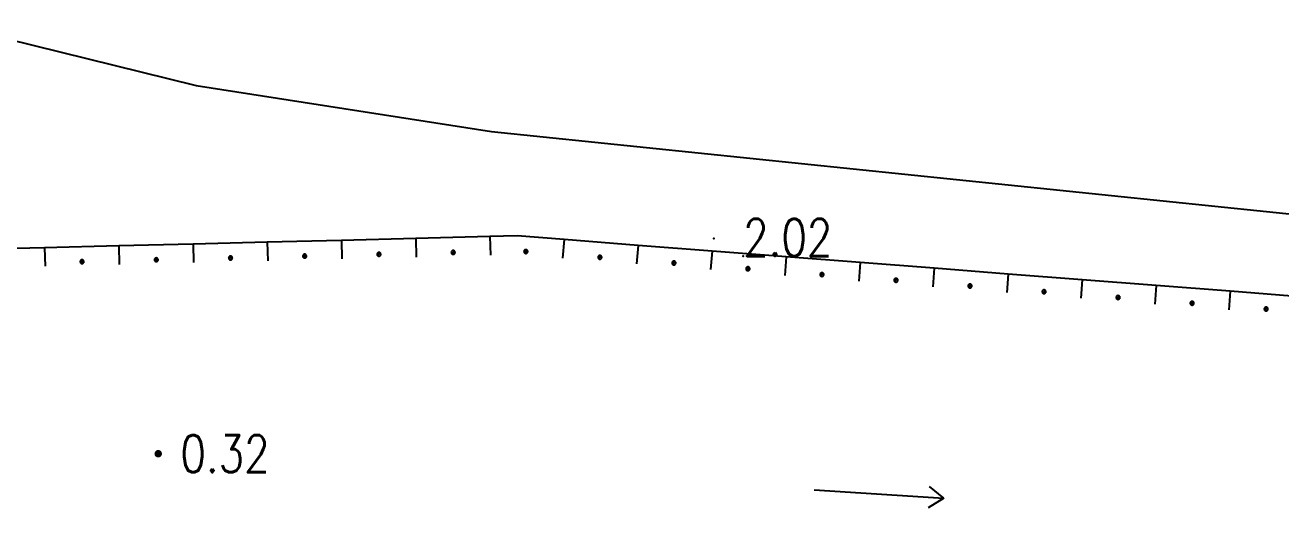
# Model space of a CAD drawing. Extents: x 500064 to 501389, y 2542464 to 2545400.
# Drawn here: x 500821.53 to 500855.36, y 2543631.96 to 2543644.99 of the extents above; entities that cross this region are included whole.
import ezdxf
from ezdxf.enums import TextEntityAlignment as Align

# ---------------------------------------------------------------- set-up
doc = ezdxf.new("R2010")
doc.units = 0
doc.header["$LTSCALE"] = 0.5
doc.linetypes.add('CENTER', pattern=[50.8, 31.75, -6.35, 6.35, -6.35])
doc.layers.get('0').update_dxf_attribs({"linetype": 'CONTINUOUS', "lineweight": 5})
doc.layers.add('GCD', color=8, linetype='CONTINUOUS')
doc.layers.add('地形图', color=8, linetype='CONTINUOUS')
doc.styles.add('HZ', font='romans.shx', dxfattribs={"width": 0.8, "bigfont": 'hztxt.shx'})

# ---------------------------------------------------------------- blocks, each defined once
blk = doc.blocks.new('GC200')
at = {"linetype": 'Continuous', "const_width": 0.2, "flags": 128}
blk.add_lwpolyline([(-0.1, 0, 1), (0.1, 0, 1)], format="xyb", close=True, dxfattribs=at)
blk = doc.blocks.new('gc086')
for p, q in [((0, 0), (7, 0)), ((7, 0), (6.181, 0.574)), ((7, 0), (6.181, -0.574))]:
    blk.add_line(p, q)

msp = doc.modelspace()

# ---------------------------------------------------------------- linework, layer by layer
at = {"layer": '地形图'}
for points in [[(500819.548, 2543644.989), (500826.144, 2543643.366), (500834.098, 2543642.122), (500863.324, 2543639.106), (500891.524, 2543636.638), (500903.475, 2543635.919), (500914.251, 2543635.905), (500918.759, 2543636.4)], [(500819.548, 2543644.989), (500826.144, 2543643.366), (500834.098, 2543642.122), (500863.324, 2543639.106), (500891.524, 2543636.638), (500903.475, 2543635.919), (500914.251, 2543635.905)], [(500855.991, 2543637.667), (500853.997, 2543637.822), (500852.003, 2543637.976), (500850.009, 2543638.131), (500848.015, 2543638.286), (500846.021, 2543638.441), (500844.027, 2543638.595), (500842.033, 2543638.75), (500840.039, 2543638.905), (500838.045, 2543639.059), (500836.051, 2543639.214), (500834.792, 2543639.312), (500834.055, 2543639.293), (500832.056, 2543639.243), (500830.056, 2543639.194), (500828.057, 2543639.144), (500826.058, 2543639.094), (500824.058, 2543639.044), (500822.059, 2543638.995), (500820.06, 2543638.945)], [(500834.055, 2543639.293), (500834.068, 2543638.793)], [(500822.059, 2543638.995), (500822.071, 2543638.495)], [(500824.058, 2543639.044), (500824.071, 2543638.545)], [(500826.058, 2543639.094), (500826.07, 2543638.594)], [(500828.057, 2543639.144), (500828.07, 2543638.644)], [(500830.056, 2543639.194), (500830.069, 2543638.694)], [(500832.056, 2543639.243), (500832.068, 2543638.744)], [(500833.065, 2543638.818), (500833.071, 2543638.819), (500833.076, 2543638.82), (500833.081, 2543638.821), (500833.086, 2543638.823), (500833.09, 2543638.825), (500833.095, 2543638.828), (500833.099, 2543638.831), (500833.103, 2543638.835), (500833.106, 2543638.839), (500833.109, 2543638.843), (500833.111, 2543638.848), (500833.113, 2543638.853), (500833.114, 2543638.858), (500833.115, 2543638.863), (500833.115, 2543638.868), (500833.115, 2543638.874), (500833.114, 2543638.879), (500833.113, 2543638.884), (500833.111, 2543638.889), (500833.109, 2543638.893), (500833.106, 2543638.898), (500833.103, 2543638.902), (500833.101, 2543638.904), (500833.099, 2543638.906), (500833.095, 2543638.909), (500833.09, 2543638.912), (500833.086, 2543638.914), (500833.081, 2543638.916), (500833.076, 2543638.917), (500833.071, 2543638.918), (500833.065, 2543638.918), (500833.06, 2543638.918), (500833.055, 2543638.917), (500833.05, 2543638.916), (500833.045, 2543638.914), (500833.04, 2543638.912), (500833.036, 2543638.909), (500833.032, 2543638.906), (500833.028, 2543638.902), (500833.025, 2543638.898), (500833.022, 2543638.893), (500833.02, 2543638.889), (500833.018, 2543638.884), (500833.017, 2543638.879), (500833.016, 2543638.874), (500833.015, 2543638.868), (500833.016, 2543638.863), (500833.017, 2543638.858), (500833.018, 2543638.853), (500833.02, 2543638.848), (500833.022, 2543638.843), (500833.025, 2543638.839), (500833.028, 2543638.835), (500833.03, 2543638.833), (500833.032, 2543638.831), (500833.036, 2543638.828), (500833.04, 2543638.825), (500833.045, 2543638.823), (500833.05, 2543638.821), (500833.055, 2543638.82), (500833.06, 2543638.819), (500833.065, 2543638.818)], [(500835.023, 2543638.842), (500835.028, 2543638.843), (500835.034, 2543638.844), (500835.039, 2543638.845), (500835.044, 2543638.847), (500835.048, 2543638.849), (500835.053, 2543638.852), (500835.057, 2543638.855), (500835.06, 2543638.859), (500835.064, 2543638.863), (500835.067, 2543638.867), (500835.069, 2543638.872), (500835.071, 2543638.877), (500835.072, 2543638.882), (500835.073, 2543638.887), (500835.073, 2543638.892), (500835.073, 2543638.898), (500835.072, 2543638.903), (500835.071, 2543638.908), (500835.069, 2543638.913), (500835.067, 2543638.917), (500835.064, 2543638.922), (500835.06, 2543638.926), (500835.059, 2543638.928), (500835.057, 2543638.93), (500835.053, 2543638.933), (500835.048, 2543638.936), (500835.044, 2543638.938), (500835.039, 2543638.94), (500835.034, 2543638.941), (500835.028, 2543638.942), (500835.023, 2543638.942), (500835.018, 2543638.942), (500835.013, 2543638.941), (500835.008, 2543638.94), (500835.003, 2543638.938), (500834.998, 2543638.936), (500834.994, 2543638.933), (500834.99, 2543638.93), (500834.986, 2543638.926), (500834.983, 2543638.922), (500834.98, 2543638.917), (500834.978, 2543638.913), (500834.976, 2543638.908), (500834.974, 2543638.903), (500834.974, 2543638.898), (500834.973, 2543638.892), (500834.974, 2543638.887), (500834.974, 2543638.882), (500834.976, 2543638.877), (500834.978, 2543638.872), (500834.98, 2543638.867), (500834.983, 2543638.863), (500834.986, 2543638.859), (500834.988, 2543638.857), (500834.99, 2543638.855), (500834.994, 2543638.852), (500834.998, 2543638.849), (500835.003, 2543638.847), (500835.008, 2543638.845), (500835.013, 2543638.844), (500835.018, 2543638.843), (500835.023, 2543638.842)], [(500834.988, 2543638.857), (500835.059, 2543638.928)], [(500836.051, 2543639.214), (500836.013, 2543638.715)], [(500838.045, 2543639.059), (500838.007, 2543638.561)], [(500823.069, 2543638.57), (500823.074, 2543638.57), (500823.079, 2543638.571), (500823.084, 2543638.572), (500823.089, 2543638.574), (500823.094, 2543638.576), (500823.098, 2543638.579), (500823.102, 2543638.583), (500823.106, 2543638.586), (500823.109, 2543638.59), (500823.112, 2543638.595), (500823.114, 2543638.599), (500823.116, 2543638.604), (500823.117, 2543638.609), (500823.118, 2543638.614), (500823.119, 2543638.62), (500823.118, 2543638.625), (500823.117, 2543638.63), (500823.116, 2543638.635), (500823.114, 2543638.64), (500823.112, 2543638.645), (500823.109, 2543638.649), (500823.106, 2543638.653), (500823.104, 2543638.655), (500823.102, 2543638.657), (500823.098, 2543638.66), (500823.094, 2543638.663), (500823.089, 2543638.665), (500823.084, 2543638.667), (500823.079, 2543638.669), (500823.074, 2543638.669), (500823.069, 2543638.67), (500823.063, 2543638.669), (500823.058, 2543638.669), (500823.053, 2543638.667), (500823.048, 2543638.665), (500823.044, 2543638.663), (500823.039, 2543638.66), (500823.035, 2543638.657), (500823.031, 2543638.653), (500823.028, 2543638.649), (500823.025, 2543638.645), (500823.023, 2543638.64), (500823.021, 2543638.635), (500823.02, 2543638.63), (500823.019, 2543638.625), (500823.019, 2543638.62), (500823.019, 2543638.614), (500823.02, 2543638.609), (500823.021, 2543638.604), (500823.023, 2543638.599), (500823.025, 2543638.595), (500823.028, 2543638.59), (500823.031, 2543638.586), (500823.033, 2543638.584), (500823.035, 2543638.583), (500823.039, 2543638.579), (500823.044, 2543638.576), (500823.048, 2543638.574), (500823.053, 2543638.572), (500823.058, 2543638.571), (500823.063, 2543638.57), (500823.069, 2543638.57)], [(500823.033, 2543638.584), (500823.104, 2543638.655)], [(500825.068, 2543638.619), (500825.073, 2543638.62), (500825.078, 2543638.621), (500825.083, 2543638.622), (500825.088, 2543638.624), (500825.093, 2543638.626), (500825.097, 2543638.629), (500825.101, 2543638.632), (500825.105, 2543638.636), (500825.108, 2543638.64), (500825.111, 2543638.644), (500825.114, 2543638.649), (500825.115, 2543638.654), (500825.117, 2543638.659), (500825.118, 2543638.664), (500825.118, 2543638.669), (500825.118, 2543638.675), (500825.117, 2543638.68), (500825.115, 2543638.685), (500825.114, 2543638.69), (500825.111, 2543638.694), (500825.108, 2543638.699), (500825.105, 2543638.703), (500825.103, 2543638.705), (500825.101, 2543638.707), (500825.097, 2543638.71), (500825.093, 2543638.713), (500825.088, 2543638.715), (500825.083, 2543638.717), (500825.078, 2543638.718), (500825.073, 2543638.719), (500825.068, 2543638.719), (500825.063, 2543638.719), (500825.058, 2543638.718), (500825.053, 2543638.717), (500825.048, 2543638.715), (500825.043, 2543638.713), (500825.039, 2543638.71), (500825.035, 2543638.707), (500825.031, 2543638.703), (500825.027, 2543638.699), (500825.025, 2543638.694), (500825.022, 2543638.69), (500825.02, 2543638.685), (500825.019, 2543638.68), (500825.018, 2543638.675), (500825.018, 2543638.669), (500825.018, 2543638.664), (500825.019, 2543638.659), (500825.02, 2543638.654), (500825.022, 2543638.649), (500825.025, 2543638.644), (500825.027, 2543638.64), (500825.031, 2543638.636), (500825.033, 2543638.634), (500825.035, 2543638.632), (500825.039, 2543638.629), (500825.043, 2543638.626), (500825.048, 2543638.624), (500825.053, 2543638.622), (500825.058, 2543638.621), (500825.063, 2543638.62), (500825.068, 2543638.619)], [(500825.033, 2543638.634), (500825.103, 2543638.705)], [(500827.067, 2543638.669), (500827.073, 2543638.669), (500827.078, 2543638.67), (500827.083, 2543638.672), (500827.088, 2543638.673), (500827.092, 2543638.676), (500827.097, 2543638.679), (500827.101, 2543638.682), (500827.104, 2543638.686), (500827.108, 2543638.69), (500827.111, 2543638.694), (500827.113, 2543638.699), (500827.115, 2543638.704), (500827.116, 2543638.709), (500827.117, 2543638.714), (500827.117, 2543638.719), (500827.117, 2543638.724), (500827.116, 2543638.73), (500827.115, 2543638.735), (500827.113, 2543638.74), (500827.111, 2543638.744), (500827.108, 2543638.749), (500827.104, 2543638.753), (500827.103, 2543638.755), (500827.101, 2543638.756), (500827.097, 2543638.76), (500827.092, 2543638.762), (500827.088, 2543638.765), (500827.083, 2543638.767), (500827.078, 2543638.768), (500827.073, 2543638.769), (500827.067, 2543638.769), (500827.062, 2543638.769), (500827.057, 2543638.768), (500827.052, 2543638.767), (500827.047, 2543638.765), (500827.042, 2543638.762), (500827.038, 2543638.76), (500827.034, 2543638.756), (500827.03, 2543638.753), (500827.027, 2543638.749), (500827.024, 2543638.744), (500827.022, 2543638.74), (500827.02, 2543638.735), (500827.018, 2543638.73), (500827.018, 2543638.724), (500827.017, 2543638.719), (500827.018, 2543638.714), (500827.018, 2543638.709), (500827.02, 2543638.704), (500827.022, 2543638.699), (500827.024, 2543638.694), (500827.027, 2543638.69), (500827.03, 2543638.686), (500827.032, 2543638.684), (500827.034, 2543638.682), (500827.038, 2543638.679), (500827.042, 2543638.676), (500827.047, 2543638.673), (500827.052, 2543638.672), (500827.057, 2543638.67), (500827.062, 2543638.669), (500827.067, 2543638.669)], [(500827.032, 2543638.684), (500827.103, 2543638.755)], [(500829.067, 2543638.719), (500829.072, 2543638.719), (500829.077, 2543638.72), (500829.082, 2543638.721), (500829.087, 2543638.723), (500829.092, 2543638.726), (500829.096, 2543638.729), (500829.1, 2543638.732), (500829.104, 2543638.735), (500829.107, 2543638.74), (500829.11, 2543638.744), (500829.112, 2543638.749), (500829.114, 2543638.753), (500829.116, 2543638.759), (500829.116, 2543638.764), (500829.117, 2543638.769), (500829.116, 2543638.774), (500829.116, 2543638.779), (500829.114, 2543638.784), (500829.112, 2543638.789), (500829.11, 2543638.794), (500829.107, 2543638.798), (500829.104, 2543638.802), (500829.102, 2543638.804), (500829.1, 2543638.806), (500829.096, 2543638.809), (500829.092, 2543638.812), (500829.087, 2543638.815), (500829.082, 2543638.816), (500829.077, 2543638.818), (500829.072, 2543638.819), (500829.067, 2543638.819), (500829.061, 2543638.819), (500829.056, 2543638.818), (500829.051, 2543638.816), (500829.046, 2543638.815), (500829.042, 2543638.812), (500829.037, 2543638.809), (500829.033, 2543638.806), (500829.03, 2543638.802), (500829.026, 2543638.798), (500829.023, 2543638.794), (500829.021, 2543638.789), (500829.019, 2543638.784), (500829.018, 2543638.779), (500829.017, 2543638.774), (500829.017, 2543638.769), (500829.017, 2543638.764), (500829.018, 2543638.759), (500829.019, 2543638.753), (500829.021, 2543638.749), (500829.023, 2543638.744), (500829.026, 2543638.74), (500829.03, 2543638.735), (500829.031, 2543638.734), (500829.033, 2543638.732), (500829.037, 2543638.729), (500829.042, 2543638.726), (500829.046, 2543638.723), (500829.051, 2543638.721), (500829.056, 2543638.72), (500829.061, 2543638.719), (500829.067, 2543638.719)], [(500829.031, 2543638.734), (500829.102, 2543638.804)], [(500831.066, 2543638.769), (500831.071, 2543638.769), (500831.076, 2543638.77), (500831.082, 2543638.771), (500831.086, 2543638.773), (500831.091, 2543638.775), (500831.096, 2543638.778), (500831.1, 2543638.782), (500831.103, 2543638.785), (500831.107, 2543638.789), (500831.109, 2543638.794), (500831.112, 2543638.798), (500831.114, 2543638.803), (500831.115, 2543638.808), (500831.116, 2543638.813), (500831.116, 2543638.819), (500831.116, 2543638.824), (500831.115, 2543638.829), (500831.114, 2543638.834), (500831.112, 2543638.839), (500831.109, 2543638.844), (500831.107, 2543638.848), (500831.103, 2543638.852), (500831.101, 2543638.854), (500831.1, 2543638.856), (500831.096, 2543638.859), (500831.091, 2543638.862), (500831.086, 2543638.864), (500831.082, 2543638.866), (500831.076, 2543638.868), (500831.071, 2543638.868), (500831.066, 2543638.869), (500831.061, 2543638.868), (500831.056, 2543638.868), (500831.051, 2543638.866), (500831.046, 2543638.864), (500831.041, 2543638.862), (500831.037, 2543638.859), (500831.033, 2543638.856), (500831.029, 2543638.852), (500831.026, 2543638.848), (500831.023, 2543638.844), (500831.02, 2543638.839), (500831.019, 2543638.834), (500831.017, 2543638.829), (500831.016, 2543638.824), (500831.016, 2543638.819), (500831.016, 2543638.813), (500831.017, 2543638.808), (500831.019, 2543638.803), (500831.02, 2543638.798), (500831.023, 2543638.794), (500831.026, 2543638.789), (500831.029, 2543638.785), (500831.031, 2543638.783), (500831.033, 2543638.782), (500831.037, 2543638.778), (500831.041, 2543638.775), (500831.046, 2543638.773), (500831.051, 2543638.771), (500831.056, 2543638.77), (500831.061, 2543638.769), (500831.066, 2543638.769)], [(500831.031, 2543638.783), (500831.101, 2543638.854)], [(500833.03, 2543638.833), (500833.101, 2543638.904)], [(500837.017, 2543638.688), (500837.023, 2543638.688), (500837.028, 2543638.689), (500837.033, 2543638.69), (500837.038, 2543638.692), (500837.042, 2543638.694), (500837.047, 2543638.697), (500837.051, 2543638.701), (500837.054, 2543638.704), (500837.058, 2543638.708), (500837.061, 2543638.713), (500837.063, 2543638.717), (500837.065, 2543638.722), (500837.066, 2543638.727), (500837.067, 2543638.733), (500837.067, 2543638.738), (500837.067, 2543638.743), (500837.066, 2543638.748), (500837.065, 2543638.753), (500837.063, 2543638.758), (500837.061, 2543638.763), (500837.058, 2543638.767), (500837.054, 2543638.771), (500837.053, 2543638.773), (500837.051, 2543638.775), (500837.047, 2543638.778), (500837.042, 2543638.781), (500837.038, 2543638.783), (500837.033, 2543638.785), (500837.028, 2543638.787), (500837.023, 2543638.787), (500837.017, 2543638.788), (500837.012, 2543638.787), (500837.007, 2543638.787), (500837.002, 2543638.785), (500836.997, 2543638.783), (500836.992, 2543638.781), (500836.988, 2543638.778), (500836.984, 2543638.775), (500836.98, 2543638.771), (500836.977, 2543638.767), (500836.974, 2543638.763), (500836.972, 2543638.758), (500836.97, 2543638.753), (500836.968, 2543638.748), (500836.968, 2543638.743), (500836.967, 2543638.738), (500836.968, 2543638.733), (500836.968, 2543638.727), (500836.97, 2543638.722), (500836.972, 2543638.717), (500836.974, 2543638.713), (500836.977, 2543638.708), (500836.98, 2543638.704), (500836.982, 2543638.702), (500836.984, 2543638.701), (500836.988, 2543638.697), (500836.992, 2543638.694), (500836.997, 2543638.692), (500837.002, 2543638.69), (500837.007, 2543638.689), (500837.012, 2543638.688), (500837.017, 2543638.688)], [(500836.982, 2543638.702), (500837.053, 2543638.773)], [(500839.011, 2543638.533), (500839.017, 2543638.533), (500839.022, 2543638.534), (500839.027, 2543638.536), (500839.032, 2543638.537), (500839.036, 2543638.54), (500839.041, 2543638.543), (500839.045, 2543638.546), (500839.048, 2543638.55), (500839.052, 2543638.554), (500839.055, 2543638.558), (500839.057, 2543638.563), (500839.059, 2543638.568), (500839.06, 2543638.573), (500839.061, 2543638.578), (500839.061, 2543638.583), (500839.061, 2543638.588), (500839.06, 2543638.593), (500839.059, 2543638.599), (500839.057, 2543638.603), (500839.055, 2543638.608), (500839.052, 2543638.613), (500839.048, 2543638.617), (500839.047, 2543638.618), (500839.045, 2543638.62), (500839.041, 2543638.624), (500839.036, 2543638.626), (500839.032, 2543638.629), (500839.027, 2543638.631), (500839.022, 2543638.632), (500839.017, 2543638.633), (500839.011, 2543638.633), (500839.006, 2543638.633), (500839.001, 2543638.632), (500838.996, 2543638.631), (500838.991, 2543638.629), (500838.986, 2543638.626), (500838.982, 2543638.624), (500838.978, 2543638.62), (500838.974, 2543638.617), (500838.971, 2543638.613), (500838.968, 2543638.608), (500838.966, 2543638.603), (500838.964, 2543638.599), (500838.962, 2543638.593), (500838.962, 2543638.588), (500838.961, 2543638.583), (500838.962, 2543638.578), (500838.962, 2543638.573), (500838.964, 2543638.568), (500838.966, 2543638.563), (500838.968, 2543638.558), (500838.971, 2543638.554), (500838.974, 2543638.55), (500838.976, 2543638.548), (500838.978, 2543638.546), (500838.982, 2543638.543), (500838.986, 2543638.54), (500838.991, 2543638.537), (500838.996, 2543638.536), (500839.001, 2543638.534), (500839.006, 2543638.533), (500839.011, 2543638.533)], [(500838.976, 2543638.548), (500839.047, 2543638.618)], [(500840.039, 2543638.905), (500840.001, 2543638.406)], [(500842.033, 2543638.75), (500841.995, 2543638.251)], [(500844.027, 2543638.595), (500843.989, 2543638.097)], [(500841.005, 2543638.378), (500841.011, 2543638.379), (500841.016, 2543638.379), (500841.021, 2543638.381), (500841.026, 2543638.383), (500841.03, 2543638.385), (500841.035, 2543638.388), (500841.039, 2543638.391), (500841.042, 2543638.395), (500841.046, 2543638.399), (500841.049, 2543638.403), (500841.051, 2543638.408), (500841.053, 2543638.413), (500841.054, 2543638.418), (500841.055, 2543638.423), (500841.055, 2543638.428), (500841.055, 2543638.434), (500841.054, 2543638.439), (500841.053, 2543638.444), (500841.051, 2543638.449), (500841.049, 2543638.453), (500841.046, 2543638.458), (500841.042, 2543638.462), (500841.041, 2543638.464), (500841.039, 2543638.466), (500841.035, 2543638.469), (500841.03, 2543638.472), (500841.026, 2543638.474), (500841.021, 2543638.476), (500841.016, 2543638.477), (500841.011, 2543638.478), (500841.005, 2543638.478), (500841, 2543638.478), (500840.995, 2543638.477), (500840.99, 2543638.476), (500840.985, 2543638.474), (500840.98, 2543638.472), (500840.976, 2543638.469), (500840.972, 2543638.466), (500840.968, 2543638.462), (500840.965, 2543638.458), (500840.962, 2543638.453), (500840.96, 2543638.449), (500840.958, 2543638.444), (500840.956, 2543638.439), (500840.956, 2543638.434), (500840.955, 2543638.428), (500840.956, 2543638.423), (500840.956, 2543638.418), (500840.958, 2543638.413), (500840.96, 2543638.408), (500840.962, 2543638.403), (500840.965, 2543638.399), (500840.968, 2543638.395), (500840.97, 2543638.393), (500840.972, 2543638.391), (500840.976, 2543638.388), (500840.98, 2543638.385), (500840.985, 2543638.383), (500840.99, 2543638.381), (500840.995, 2543638.379), (500841, 2543638.379), (500841.005, 2543638.378)], [(500840.97, 2543638.393), (500841.041, 2543638.464)], [(500842.999, 2543638.224), (500843.005, 2543638.224), (500843.01, 2543638.225), (500843.015, 2543638.226), (500843.02, 2543638.228), (500843.024, 2543638.23), (500843.029, 2543638.233), (500843.033, 2543638.237), (500843.036, 2543638.24), (500843.04, 2543638.244), (500843.043, 2543638.249), (500843.045, 2543638.253), (500843.047, 2543638.258), (500843.048, 2543638.263), (500843.049, 2543638.269), (500843.049, 2543638.274), (500843.049, 2543638.279), (500843.048, 2543638.284), (500843.047, 2543638.289), (500843.045, 2543638.294), (500843.043, 2543638.299), (500843.04, 2543638.303), (500843.036, 2543638.307), (500843.035, 2543638.309), (500843.033, 2543638.311), (500843.029, 2543638.314), (500843.024, 2543638.317), (500843.02, 2543638.319), (500843.015, 2543638.321), (500843.01, 2543638.323), (500843.005, 2543638.323), (500842.999, 2543638.324), (500842.994, 2543638.323), (500842.989, 2543638.323), (500842.984, 2543638.321), (500842.979, 2543638.319), (500842.974, 2543638.317), (500842.97, 2543638.314), (500842.966, 2543638.311), (500842.962, 2543638.307), (500842.959, 2543638.303), (500842.956, 2543638.299), (500842.954, 2543638.294), (500842.952, 2543638.289), (500842.95, 2543638.284), (500842.95, 2543638.279), (500842.949, 2543638.274), (500842.95, 2543638.269), (500842.95, 2543638.263), (500842.952, 2543638.258), (500842.954, 2543638.253), (500842.956, 2543638.249), (500842.959, 2543638.244), (500842.962, 2543638.24), (500842.964, 2543638.238), (500842.966, 2543638.237), (500842.97, 2543638.233), (500842.974, 2543638.23), (500842.979, 2543638.228), (500842.984, 2543638.226), (500842.989, 2543638.225), (500842.994, 2543638.224), (500842.999, 2543638.224)], [(500842.964, 2543638.238), (500843.035, 2543638.309)], [(500846.021, 2543638.441), (500845.983, 2543637.942)], [(500848.015, 2543638.286), (500847.977, 2543637.787)], [(500844.993, 2543638.069), (500844.999, 2543638.069), (500845.004, 2543638.07), (500845.009, 2543638.072), (500845.014, 2543638.073), (500845.018, 2543638.076), (500845.023, 2543638.079), (500845.027, 2543638.082), (500845.031, 2543638.086), (500845.034, 2543638.09), (500845.037, 2543638.094), (500845.039, 2543638.099), (500845.041, 2543638.104), (500845.042, 2543638.109), (500845.043, 2543638.114), (500845.043, 2543638.119), (500845.043, 2543638.124), (500845.042, 2543638.129), (500845.041, 2543638.135), (500845.039, 2543638.139), (500845.037, 2543638.144), (500845.034, 2543638.148), (500845.031, 2543638.153), (500845.029, 2543638.154), (500845.027, 2543638.156), (500845.023, 2543638.16), (500845.018, 2543638.162), (500845.014, 2543638.165), (500845.009, 2543638.167), (500845.004, 2543638.168), (500844.999, 2543638.169), (500844.993, 2543638.169), (500844.988, 2543638.169), (500844.983, 2543638.168), (500844.978, 2543638.167), (500844.973, 2543638.165), (500844.968, 2543638.162), (500844.964, 2543638.16), (500844.96, 2543638.156), (500844.956, 2543638.153), (500844.953, 2543638.148), (500844.95, 2543638.144), (500844.948, 2543638.139), (500844.946, 2543638.135), (500844.944, 2543638.129), (500844.944, 2543638.124), (500844.943, 2543638.119), (500844.944, 2543638.114), (500844.944, 2543638.109), (500844.946, 2543638.104), (500844.948, 2543638.099), (500844.95, 2543638.094), (500844.953, 2543638.09), (500844.956, 2543638.086), (500844.958, 2543638.084), (500844.96, 2543638.082), (500844.964, 2543638.079), (500844.968, 2543638.076), (500844.973, 2543638.073), (500844.978, 2543638.072), (500844.983, 2543638.07), (500844.988, 2543638.069), (500844.993, 2543638.069)], [(500844.958, 2543638.084), (500845.029, 2543638.154)], [(500846.987, 2543637.914), (500846.993, 2543637.915), (500846.998, 2543637.915), (500847.003, 2543637.917), (500847.008, 2543637.919), (500847.012, 2543637.921), (500847.017, 2543637.924), (500847.021, 2543637.927), (500847.024, 2543637.931), (500847.028, 2543637.935), (500847.031, 2543637.939), (500847.033, 2543637.944), (500847.035, 2543637.949), (500847.036, 2543637.954), (500847.037, 2543637.959), (500847.037, 2543637.964), (500847.037, 2543637.97), (500847.036, 2543637.975), (500847.035, 2543637.98), (500847.033, 2543637.985), (500847.031, 2543637.989), (500847.028, 2543637.994), (500847.024, 2543637.998), (500847.023, 2543638), (500847.021, 2543638.002), (500847.017, 2543638.005), (500847.012, 2543638.008), (500847.008, 2543638.01), (500847.003, 2543638.012), (500846.998, 2543638.013), (500846.993, 2543638.014), (500846.987, 2543638.014), (500846.982, 2543638.014), (500846.977, 2543638.013), (500846.972, 2543638.012), (500846.967, 2543638.01), (500846.962, 2543638.008), (500846.958, 2543638.005), (500846.954, 2543638.002), (500846.95, 2543637.998), (500846.947, 2543637.994), (500846.944, 2543637.989), (500846.942, 2543637.985), (500846.94, 2543637.98), (500846.938, 2543637.975), (500846.938, 2543637.97), (500846.937, 2543637.964), (500846.938, 2543637.959), (500846.938, 2543637.954), (500846.94, 2543637.949), (500846.942, 2543637.944), (500846.944, 2543637.939), (500846.947, 2543637.935), (500846.95, 2543637.931), (500846.952, 2543637.929), (500846.954, 2543637.927), (500846.958, 2543637.924), (500846.962, 2543637.921), (500846.967, 2543637.919), (500846.972, 2543637.917), (500846.977, 2543637.915), (500846.982, 2543637.915), (500846.987, 2543637.914)], [(500846.952, 2543637.929), (500847.023, 2543638)], [(500850.009, 2543638.131), (500849.971, 2543637.633)], [(500852.003, 2543637.976), (500851.965, 2543637.478)], [(500848.981, 2543637.76), (500848.987, 2543637.76), (500848.992, 2543637.761), (500848.997, 2543637.762), (500849.002, 2543637.764), (500849.006, 2543637.766), (500849.011, 2543637.769), (500849.015, 2543637.773), (500849.019, 2543637.776), (500849.022, 2543637.78), (500849.025, 2543637.785), (500849.027, 2543637.789), (500849.029, 2543637.794), (500849.03, 2543637.799), (500849.031, 2543637.805), (500849.031, 2543637.81), (500849.031, 2543637.815), (500849.03, 2543637.82), (500849.029, 2543637.825), (500849.027, 2543637.83), (500849.025, 2543637.835), (500849.022, 2543637.839), (500849.019, 2543637.843), (500849.017, 2543637.845), (500849.015, 2543637.847), (500849.011, 2543637.85), (500849.006, 2543637.853), (500849.002, 2543637.855), (500848.997, 2543637.857), (500848.992, 2543637.859), (500848.987, 2543637.859), (500848.981, 2543637.86), (500848.976, 2543637.859), (500848.971, 2543637.859), (500848.966, 2543637.857), (500848.961, 2543637.855), (500848.956, 2543637.853), (500848.952, 2543637.85), (500848.948, 2543637.847), (500848.944, 2543637.843), (500848.941, 2543637.839), (500848.938, 2543637.835), (500848.936, 2543637.83), (500848.934, 2543637.825), (500848.932, 2543637.82), (500848.932, 2543637.815), (500848.931, 2543637.81), (500848.932, 2543637.805), (500848.932, 2543637.799), (500848.934, 2543637.794), (500848.936, 2543637.789), (500848.938, 2543637.785), (500848.941, 2543637.78), (500848.944, 2543637.776), (500848.946, 2543637.774), (500848.948, 2543637.773), (500848.952, 2543637.769), (500848.956, 2543637.766), (500848.961, 2543637.764), (500848.966, 2543637.762), (500848.971, 2543637.761), (500848.976, 2543637.76), (500848.981, 2543637.76)], [(500848.946, 2543637.774), (500849.017, 2543637.845)], [(500850.975, 2543637.605), (500850.981, 2543637.605), (500850.986, 2543637.606), (500850.991, 2543637.608), (500850.996, 2543637.609), (500851, 2543637.612), (500851.005, 2543637.615), (500851.009, 2543637.618), (500851.012, 2543637.622), (500851.016, 2543637.626), (500851.019, 2543637.63), (500851.021, 2543637.635), (500851.023, 2543637.64), (500851.024, 2543637.645), (500851.025, 2543637.65), (500851.025, 2543637.655), (500851.025, 2543637.66), (500851.024, 2543637.665), (500851.023, 2543637.67), (500851.021, 2543637.675), (500851.019, 2543637.68), (500851.016, 2543637.684), (500851.012, 2543637.689), (500851.011, 2543637.69), (500851.009, 2543637.692), (500851.005, 2543637.696), (500851, 2543637.698), (500850.996, 2543637.701), (500850.991, 2543637.703), (500850.986, 2543637.704), (500850.981, 2543637.705), (500850.975, 2543637.705), (500850.97, 2543637.705), (500850.965, 2543637.704), (500850.96, 2543637.703), (500850.955, 2543637.701), (500850.95, 2543637.698), (500850.946, 2543637.696), (500850.942, 2543637.692), (500850.938, 2543637.689), (500850.935, 2543637.684), (500850.932, 2543637.68), (500850.93, 2543637.675), (500850.928, 2543637.67), (500850.926, 2543637.665), (500850.926, 2543637.66), (500850.925, 2543637.655), (500850.926, 2543637.65), (500850.926, 2543637.645), (500850.928, 2543637.64), (500850.93, 2543637.635), (500850.932, 2543637.63), (500850.935, 2543637.626), (500850.938, 2543637.622), (500850.94, 2543637.62), (500850.942, 2543637.618), (500850.946, 2543637.615), (500850.95, 2543637.612), (500850.955, 2543637.609), (500850.96, 2543637.608), (500850.965, 2543637.606), (500850.97, 2543637.605), (500850.975, 2543637.605)], [(500850.94, 2543637.62), (500851.011, 2543637.69)], [(500853.997, 2543637.822), (500853.959, 2543637.323)], [(500852.969, 2543637.45), (500852.975, 2543637.451), (500852.98, 2543637.451), (500852.985, 2543637.453), (500852.99, 2543637.455), (500852.994, 2543637.457), (500852.999, 2543637.46), (500853.003, 2543637.463), (500853.007, 2543637.467), (500853.01, 2543637.471), (500853.013, 2543637.475), (500853.015, 2543637.48), (500853.017, 2543637.485), (500853.018, 2543637.49), (500853.019, 2543637.495), (500853.019, 2543637.5), (500853.019, 2543637.506), (500853.018, 2543637.511), (500853.017, 2543637.516), (500853.015, 2543637.521), (500853.013, 2543637.525), (500853.01, 2543637.53), (500853.007, 2543637.534), (500853.005, 2543637.536), (500853.003, 2543637.538), (500852.999, 2543637.541), (500852.994, 2543637.544), (500852.99, 2543637.546), (500852.985, 2543637.548), (500852.98, 2543637.549), (500852.975, 2543637.55), (500852.969, 2543637.55), (500852.964, 2543637.55), (500852.959, 2543637.549), (500852.954, 2543637.548), (500852.949, 2543637.546), (500852.944, 2543637.544), (500852.94, 2543637.541), (500852.936, 2543637.538), (500852.932, 2543637.534), (500852.929, 2543637.53), (500852.926, 2543637.525), (500852.924, 2543637.521), (500852.922, 2543637.516), (500852.92, 2543637.511), (500852.92, 2543637.506), (500852.919, 2543637.5), (500852.92, 2543637.495), (500852.92, 2543637.49), (500852.922, 2543637.485), (500852.924, 2543637.48), (500852.926, 2543637.475), (500852.929, 2543637.471), (500852.932, 2543637.467), (500852.934, 2543637.465), (500852.936, 2543637.463), (500852.94, 2543637.46), (500852.944, 2543637.457), (500852.949, 2543637.455), (500852.954, 2543637.453), (500852.959, 2543637.451), (500852.964, 2543637.451), (500852.969, 2543637.45)], [(500852.934, 2543637.465), (500853.005, 2543637.536)], [(500854.963, 2543637.296), (500854.969, 2543637.296), (500854.974, 2543637.297), (500854.979, 2543637.298), (500854.984, 2543637.3), (500854.988, 2543637.302), (500854.993, 2543637.305), (500854.997, 2543637.309), (500855.001, 2543637.312), (500855.004, 2543637.316), (500855.007, 2543637.321), (500855.009, 2543637.325), (500855.011, 2543637.33), (500855.012, 2543637.335), (500855.013, 2543637.34), (500855.013, 2543637.346), (500855.013, 2543637.351), (500855.012, 2543637.356), (500855.011, 2543637.361), (500855.009, 2543637.366), (500855.007, 2543637.371), (500855.004, 2543637.375), (500855.001, 2543637.379), (500854.999, 2543637.381), (500854.997, 2543637.383), (500854.993, 2543637.386), (500854.988, 2543637.389), (500854.984, 2543637.391), (500854.979, 2543637.393), (500854.974, 2543637.395), (500854.969, 2543637.395), (500854.963, 2543637.396), (500854.958, 2543637.395), (500854.953, 2543637.395), (500854.948, 2543637.393), (500854.943, 2543637.391), (500854.938, 2543637.389), (500854.934, 2543637.386), (500854.93, 2543637.383), (500854.926, 2543637.379), (500854.923, 2543637.375), (500854.92, 2543637.371), (500854.918, 2543637.366), (500854.916, 2543637.361), (500854.914, 2543637.356), (500854.914, 2543637.351), (500854.913, 2543637.346), (500854.914, 2543637.34), (500854.914, 2543637.335), (500854.916, 2543637.33), (500854.918, 2543637.325), (500854.92, 2543637.321), (500854.923, 2543637.316), (500854.926, 2543637.312), (500854.928, 2543637.31), (500854.93, 2543637.309), (500854.934, 2543637.305), (500854.938, 2543637.302), (500854.943, 2543637.3), (500854.948, 2543637.298), (500854.953, 2543637.297), (500854.958, 2543637.296), (500854.963, 2543637.296)], [(500854.928, 2543637.31), (500854.999, 2543637.381)]]:
    msp.add_lwpolyline(points, dxfattribs=at)
at = {"layer": '地形图', "ltscale": 10}
msp.add_point((500840.09, 2543639.243), dxfattribs=at)
at = {"layer": '地形图', "linetype": 'CENTER'}
msp.add_point((500840.878, 2543638.77, 2.02), dxfattribs=at)

# ---------------------------------------------------------------- block references
at = {"layer": '地形图', "linetype": 'Continuous'}
ref = msp.add_blockref('GC200', (500825.12, 2543633.448, 0.32), dxfattribs=dict(at, xscale=0.5, yscale=0.5, zscale=0.5))
ref.add_attrib('height', '0.32', dxfattribs={"layer": 'GCD', "linetype": 'Continuous', "height": 1, "style": 'HZ', "width": 0.8}).set_placement((500825.72, 2543633.448, 0.32), align=Align.MIDDLE_LEFT)
at = {"layer": '地形图', "linetype": 'Continuous', "xscale": 0.50000000002376, "yscale": 0.5, "zscale": 0.5, "rotation": 356.3029770858217}
msp.add_blockref('gc086', (500842.793, 2543632.475), dxfattribs=at)

# ---------------------------------------------------------------- texts
at = {"layer": '地形图', "ltscale": 10, "style": 'HZ', "width": 0.8}
msp.add_text('2.02', height=1, dxfattribs=at).set_placement((500840.878, 2543638.77))

doc.saveas('drawing.dxf')
